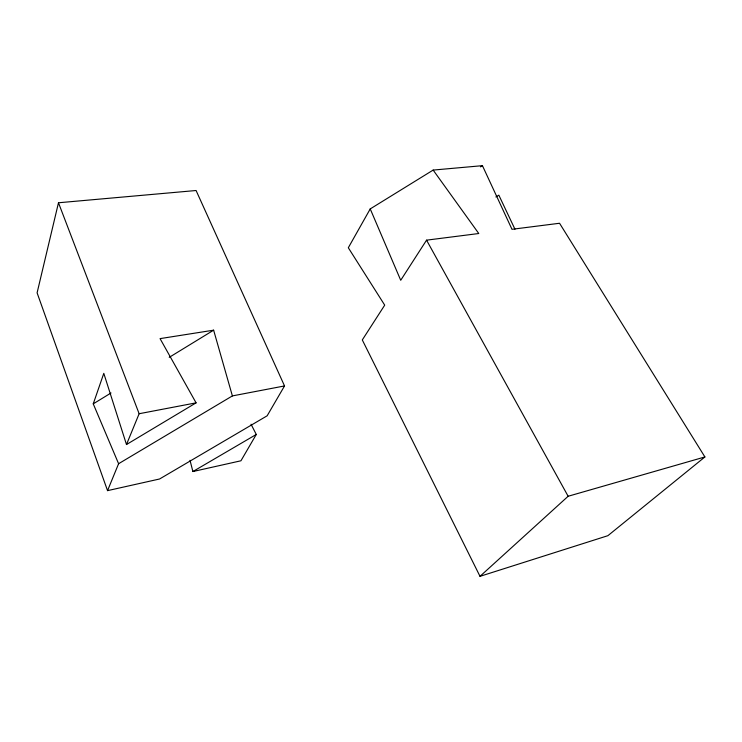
<?xml version="1.0" encoding="UTF-8"?>
<svg xmlns="http://www.w3.org/2000/svg" width="742" height="742" viewBox="0 0 742 742"><rect width="100%" height="100%" fill="white"/><g stroke="black" fill="none" stroke-linecap="round" stroke-linejoin="round"><path stroke-width="1.11" d="M58.479 202.77L37.1 292.84L107.544 490.638L159.567 478.998L267.148 415.798L284.529 385.942L196.083 190.508L58.479 202.77L139.134 413.73L126.483 444.541L103.797 373.347L93.251 403.852L118.599 463.713L107.544 490.638M370.23 208.91L348.313 247.754L384.708 305.138L362.3 339.938L480.009 576.33L607.884 535.687L704.9 456.951L559.551 223.259L511.98 229.306L482.439 165.67L433.152 170.076L370.23 208.91L400.726 280.272L426.557 240.158L478.776 233.517L433.152 170.076M251.046 424.238L256.278 434.46L240.946 460.782L192.892 471.541L190.017 460.318M480.009 576.33L568.14 496.259L704.9 456.951M93.251 403.852L111.012 392.982M169.232 357.356L213.631 330.181L232.385 395.913L118.599 463.713M480.473 166.876L482.439 165.67M495.869 196.955L498.837 195.165L514.976 229.259M126.483 444.541L196.083 402.85L160.059 338.621L213.631 330.181M192.892 471.541L256.278 434.46M139.134 413.73L196.083 402.85M232.385 395.913L284.529 385.942M426.557 240.158L568.14 496.259"/></g></svg>
